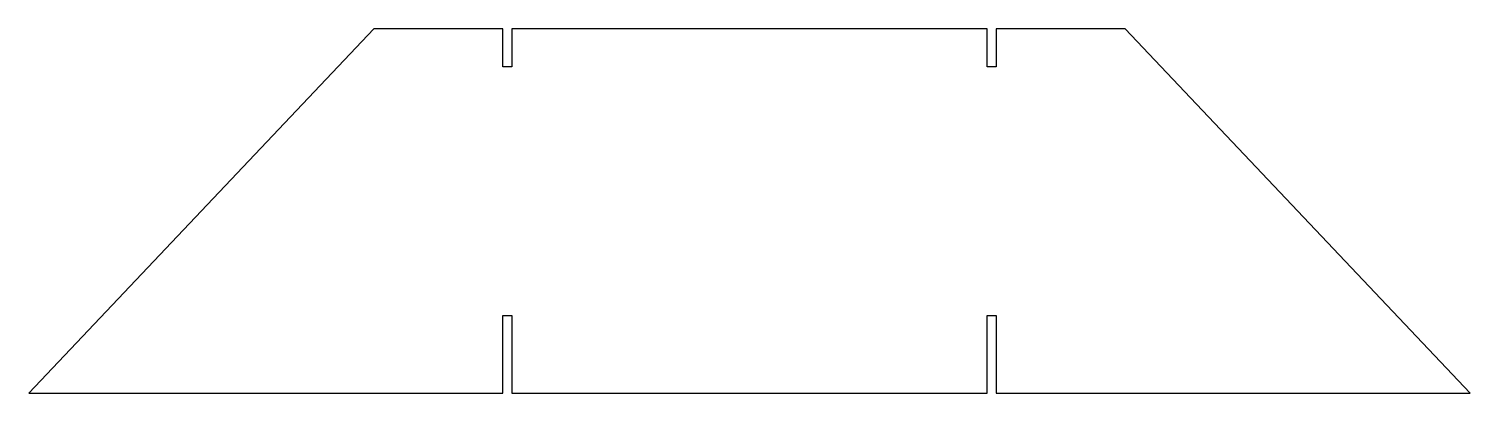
# Model space of a CAD drawing. Header units: millimetres. Extents: x -50 to 50, y -13 to 13.
import ezdxf

# ---------------------------------------------------------------- set-up
doc = ezdxf.new("R2010")
doc.units = ezdxf.units.MM
doc.layers.get('0').update_dxf_attribs({"linetype": 'CONTINUOUS'})

msp = doc.modelspace()

# ---------------------------------------------------------------- linework, layer by layer
for p, q in [((-26.08, 12.65), (-50.05, -12.65)), ((-17.13, 12.65), (-26.08, 12.65)), ((-17.13, 10), (-17.13, 12.65)), ((16.51, 12.65), (-16.51, 12.65)), ((-16.51, 12.65), (-16.51, 10)), ((16.51, 10), (16.51, 12.65)), ((26.08, 12.65), (17.13, 12.65)), ((17.13, 12.65), (17.13, 10)), ((50.05, -12.65), (26.08, 12.65)), ((-16.51, 10), (-17.13, 10)), ((17.13, 10), (16.51, 10)), ((-17.13, -12.65), (-17.13, -7.26)), ((-17.13, -7.26), (-16.51, -7.26)), ((-16.51, -7.26), (-16.51, -12.65)), ((16.51, -7.26), (17.13, -7.26)), ((16.51, -12.65), (16.51, -7.26)), ((17.13, -7.26), (17.13, -12.65)), ((-50.05, -12.65), (-17.13, -12.65)), ((-16.51, -12.65), (16.51, -12.65)), ((17.13, -12.65), (50.05, -12.65))]:
    msp.add_line(p, q)

doc.saveas('drawing.dxf')
